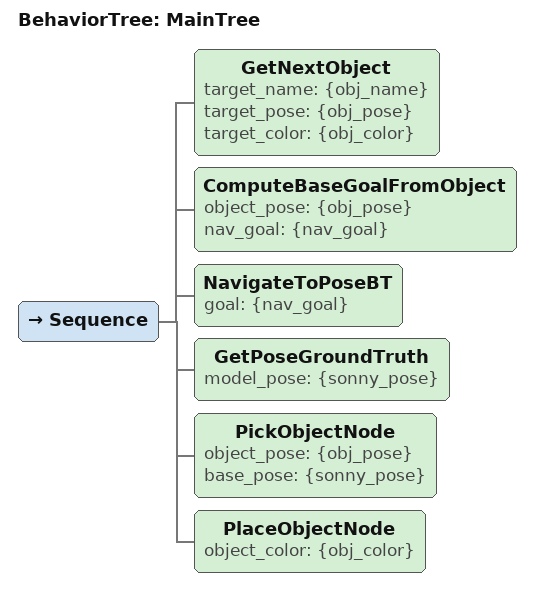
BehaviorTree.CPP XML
<root main_tree_to_execute="MainTree" BTCPP_format="4">
  <BehaviorTree ID="MainTree">
    <Sequence>

      <!-- 1) Get next object from spawner -->
      <GetNextObject target_name="{obj_name}" target_pose="{obj_pose}" target_color="{obj_color}" />

      <!-- 2) Compute base goal from object pose -->
      <ComputeBaseGoalFromObject object_pose="{obj_pose}" nav_goal="{nav_goal}" />

      <!-- 3) Use Nav2 via NavigateToPoseBT -->
      <NavigateToPoseBT goal="{nav_goal}" />

      <!-- 4) (Will be perception node) Get position of base -->
      <GetPoseGroundTruth model_pose="{sonny_pose}" />

      <!-- 5) Pick object with moveit2 -->
      <PickObjectNode object_pose="{obj_pose}" base_pose="{sonny_pose}" />

      <!-- 6) Place object with moveit2 -->
      <PlaceObjectNode object_color="{obj_color}" />

    </Sequence>
  </BehaviorTree>
</root>
